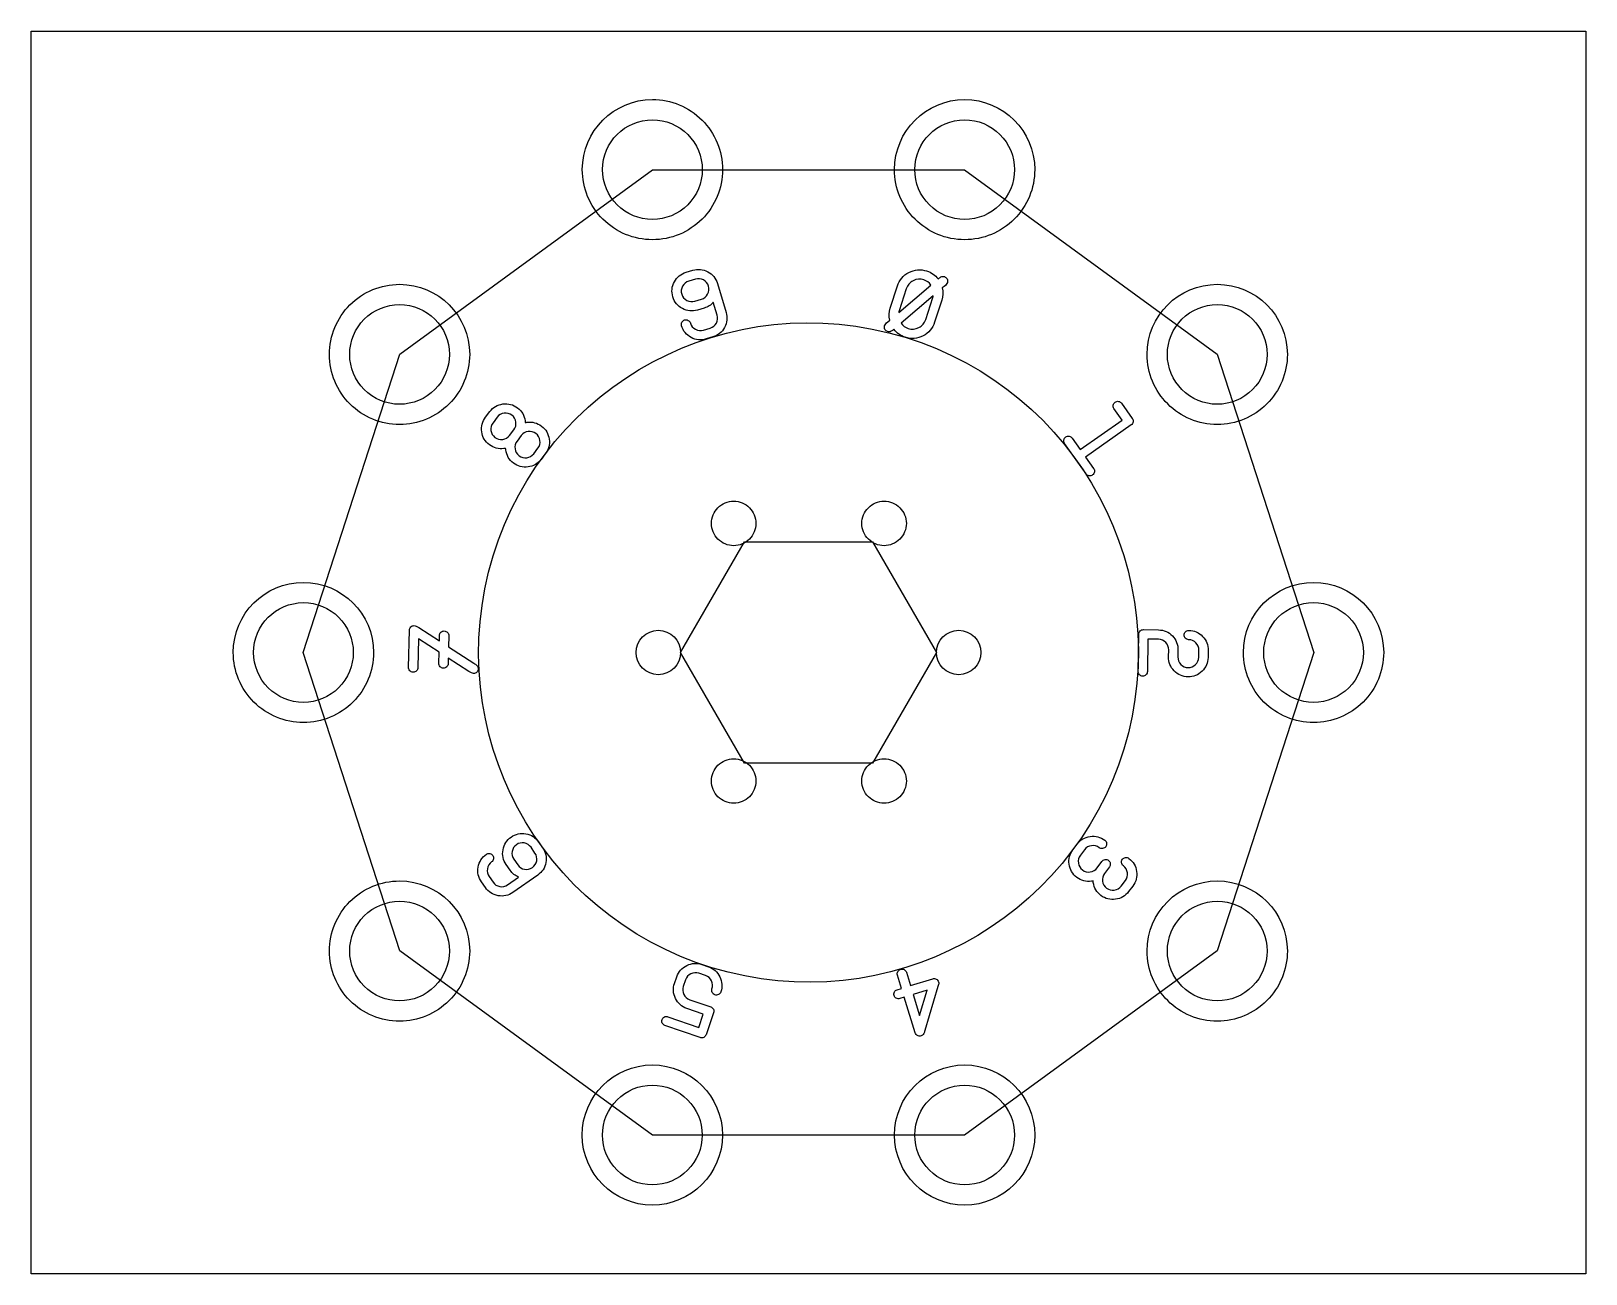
# Model space of a CAD drawing. Extents: x 3.4 to 36.9, y 3.4 to 30.2.
import ezdxf

# ---------------------------------------------------------------- set-up
doc = ezdxf.new("R2010")
doc.units = 0
doc.layers.add('Layer_1', color=7, linetype='CONTINUOUS')

msp = doc.modelspace()

# ---------------------------------------------------------------- linework, layer by layer
at = {"layer": 'Layer_1', "color": 7}
for p, q in [((3.394271, 30.207813), (36.928229, 30.207813)), ((3.394271, 3.394268), (3.394271, 30.207813)), ((36.928229, 30.207813), (36.928229, 3.394268)), ((17.870524, 27.218606), (17.870524, 27.218606)), ((18.307351, 27.218606), (18.307351, 27.218606)), ((24.603991, 27.218606), (24.603991, 27.218606)), ((25.040817, 27.218606), (25.040817, 27.218606)), ((12.416527, 23.232157), (12.416527, 23.232157)), ((12.853354, 23.232157), (12.853354, 23.232157)), ((30.052305, 23.232157), (30.052305, 23.232157)), ((30.489132, 23.232157), (30.489132, 23.232157)), ((19.02782, 19.585453), (19.02782, 19.585453)), ((22.271711, 19.585453), (22.271711, 19.585453)), ((10.342749, 16.801043), (10.342749, 16.801043)), ((10.779576, 16.801043), (10.779576, 16.801043)), ((17.402229, 16.801042), (17.402229, 16.801042)), ((23.879945, 16.801042), (23.879945, 16.801042)), ((32.129698, 16.801043), (32.129698, 16.801043)), ((32.566525, 16.801043), (32.566525, 16.801043)), ((19.02782, 14.028349), (19.02782, 14.028349)), ((22.271711, 14.028349), (22.271711, 14.028349)), ((12.416527, 10.36002), (12.416527, 10.36002)), ((12.853354, 10.36002), (12.853354, 10.36002)), ((30.052305, 10.36002), (30.052305, 10.36002)), ((30.489132, 10.36002), (30.489132, 10.36002)), ((17.868693, 6.39108), (17.868693, 6.39108)), ((18.30552, 6.39108), (18.30552, 6.39108)), ((24.603991, 6.39108), (24.603991, 6.39108)), ((25.040817, 6.39108), (25.040817, 6.39108)), ((36.928229, 3.394268), (3.394271, 3.394268))]:
    msp.add_line(p, q, dxfattribs=at)
at = {"layer": 'Layer_1', "color": 1}
for p, q in [((11.343572, 23.238882), (16.793197, 27.217687)), ((16.793197, 27.217687), (23.529303, 27.217687)), ((23.529303, 27.217687), (28.978928, 23.238883)), ((21.893092, 23.699636), (21.893092, 23.699636)), ((9.262001, 16.801042), (11.343572, 23.238882)), ((28.978928, 23.238883), (31.0605, 16.801042)), ((17.402229, 16.801043), (18.78174, 19.190424)), ((18.78174, 19.190424), (21.54076, 19.190424)), ((21.54076, 19.190424), (22.920269, 16.801042)), ((11.343572, 10.363201), (9.262001, 16.801042)), ((18.781739, 14.411661), (17.402229, 16.801043)), ((22.920269, 16.801042), (21.54076, 14.411661)), ((31.0605, 16.801042), (28.978929, 10.363202)), ((21.54076, 14.411661), (18.781739, 14.411661)), ((16.793198, 6.384397), (11.343572, 10.363201)), ((28.978929, 10.363202), (23.529304, 6.384397)), ((23.529304, 6.384397), (16.793198, 6.384397))]:
    msp.add_line(p, q, dxfattribs=at)
at = {"layer": 'Layer_1', "color": 3}
for p, q in [((17.520901, 25.005154), (17.664944, 25.048418)), ((17.722629, 24.856361), (17.578586, 24.813097)), ((18.195646, 24.762877), (18.383123, 24.13869)), ((21.925648, 24.231387), (22.079053, 24.708673)), ((22.107122, 24.134092), (22.802447, 24.727878)), ((22.26997, 24.64731), (22.116565, 24.170025)), ((22.852156, 24.499157), (22.156831, 23.905371)), ((23.087488, 24.700504), (23.046647, 24.665187)), ((17.708378, 24.380968), (17.85242, 24.424232)), ((17.910105, 24.232174), (17.766063, 24.188911)), ((18.191065, 24.081005), (18.108, 24.357568)), ((22.689308, 23.985939), (22.842713, 24.463224)), ((23.033627, 24.401863), (22.880223, 23.924576)), ((21.871789, 23.932743), (21.91263, 23.968063)), ((22.107122, 24.134092), (22.107122, 24.134092)), ((17.895854, 23.756781), (18.039897, 23.800045)), ((18.097582, 23.607987), (17.953539, 23.564724)), ((26.913626, 22.177685), (27.144762, 21.849919)), ((13.197072, 21.879485), (13.288199, 21.999134)), ((13.44773, 21.877629), (13.356601, 21.75798)), ((13.763894, 21.920411), (13.763894, 21.920411)), ((26.021739, 21.180667), (26.923095, 21.816292)), ((26.923095, 21.816292), (26.749743, 22.062117)), ((13.715549, 21.484597), (13.806676, 21.604246)), ((13.966209, 21.482742), (13.875082, 21.363094)), ((14.052908, 21.762055), (14.052902, 21.762053)), ((27.120605, 21.710194), (26.137308, 21.016784)), ((14.234028, 21.089712), (14.325156, 21.20936)), ((26.146777, 20.655392), (25.684504, 21.310924)), ((25.848388, 21.426492), (26.021739, 21.180667)), ((14.484688, 21.087858), (14.393561, 20.968208)), ((26.137308, 21.016784), (26.310659, 20.770961)), ((11.534873, 16.480209), (11.552372, 17.282152)), ((11.75417, 17.337922), (12.199204, 17.050407)), ((12.199204, 17.050407), (12.201759, 17.167691)), ((12.402244, 17.163316), (12.396973, 16.921731)), ((27.270556, 16.392992), (27.283304, 17.195024)), ((27.38515, 17.293684), (27.710976, 17.288507)), ((11.748877, 17.095335), (11.735358, 16.475835)), ((12.19391, 16.807819), (11.748877, 17.095335)), ((12.188639, 16.566234), (12.19391, 16.807819)), ((12.396973, 16.921731), (12.940893, 16.569877)), ((27.482218, 17.091583), (27.471065, 16.389805)), ((27.70779, 17.087999), (27.482218, 17.091583)), ((27.927389, 16.708461), (27.929776, 16.858842)), ((28.130284, 16.855656), (28.127897, 16.705275)), ((28.57904, 16.698104), (28.581427, 16.848485)), ((28.781935, 16.845299), (28.779548, 16.694918)), ((12.39168, 16.679143), (12.389125, 16.56186)), ((12.836713, 16.391627), (12.39168, 16.679143)), ((26.551624, 12.750638), (26.551627, 12.750636)), ((14.262221, 12.474968), (14.176267, 12.598387)), ((14.340825, 12.712992), (14.426779, 12.589573)), ((25.864496, 12.546101), (25.954913, 12.666289)), ((26.115165, 12.545732), (26.024749, 12.425545)), ((13.727408, 12.102502), (13.641454, 12.22592)), ((13.806012, 12.340525), (13.891965, 12.217107)), ((26.38531, 12.154294), (26.490796, 12.294512)), ((26.651046, 12.173956), (26.545559, 12.033739)), ((13.192595, 11.730035), (13.106641, 11.853454)), ((13.271199, 11.968059), (13.357152, 11.84464)), ((13.671211, 11.788444), (13.908175, 11.953475)), ((14.320629, 11.996352), (13.785816, 11.623886)), ((26.90612, 11.762487), (26.996537, 11.882675)), ((27.156787, 11.762119), (27.06637, 11.641932)), ((17.862614, 10.068857), (18.004819, 10.01989)), ((17.271991, 9.662476), (17.320958, 9.804682)), ((17.510562, 9.739391), (17.461268, 9.596237)), ((17.939526, 9.830281), (17.79732, 9.879248)), ((22.168464, 9.555175), (22.080238, 9.842745)), ((22.271951, 9.901565), (22.360177, 9.613995)), ((22.360177, 9.613995), (22.839461, 9.761039)), ((22.072607, 9.525766), (22.168464, 9.555175)), ((22.719027, 9.51433), (22.418996, 9.422279)), ((22.418996, 9.422279), (22.557218, 8.971753)), ((22.557218, 8.971753), (22.719027, 9.51433)), ((22.951817, 9.593095), (22.668928, 8.645244)), ((22.95685, 9.617713), (22.951817, 9.593095)), ((17.891679, 8.998403), (17.536166, 9.120821)), ((17.601452, 9.310427), (18.051769, 9.155363)), ((22.227282, 9.363462), (22.131426, 9.334053)), ((22.462554, 8.596608), (22.227282, 9.363462)), ((17.823251, 8.491738), (17.064823, 8.752896)), ((17.130116, 8.942503), (17.793745, 8.713992)), ((17.793745, 8.713992), (17.891679, 8.998403)), ((18.113924, 9.027916), (17.9507, 8.553898)), ((22.46255, 8.596608), (22.462554, 8.596608))]:
    msp.add_line(p, q, dxfattribs=at)
at = {"layer": 'Layer_1', "color": 7}
for points in [[(15.283163, 27.218606), (15.283163, 28.053713), (15.96015, 28.7307), (16.795257, 28.7307)], [(16.795257, 28.7307), (17.196289, 28.7307), (17.580896, 28.571391), (17.864469, 28.287818)], [(22.01663, 27.218606), (22.01663, 28.053712), (22.693617, 28.7307), (23.528723, 28.7307)], [(23.528723, 28.7307), (24.36383, 28.7307), (25.040817, 28.053712), (25.040817, 27.218606)], [(15.71999, 27.218606), (15.71999, 27.812459), (16.201403, 28.293873), (16.795257, 28.293873)], [(16.795257, 28.293873), (17.080435, 28.293873), (17.353934, 28.180586), (17.555585, 27.978935)], [(17.864469, 28.287818), (18.148041, 28.004246), (18.307351, 27.619639), (18.307351, 27.218606)], [(22.453457, 27.218606), (22.453457, 27.812459), (22.93487, 28.293873), (23.528723, 28.293873)], [(23.528723, 28.293873), (23.813902, 28.293873), (24.0874, 28.180586), (24.289052, 27.978935)], [(17.555585, 27.978935), (17.757237, 27.777283), (17.870524, 27.503785), (17.870524, 27.218606)], [(24.289052, 27.978935), (24.490704, 27.777283), (24.603991, 27.503785), (24.603991, 27.218606)], [(15.726045, 26.149394), (15.442472, 26.432967), (15.283163, 26.817574), (15.283163, 27.218606)], [(16.034928, 26.458277), (15.833276, 26.659929), (15.71999, 26.933428), (15.71999, 27.218606)], [(17.870524, 27.218606), (17.870524, 26.933427), (17.757237, 26.659929), (17.555586, 26.458277)], [(18.307351, 27.218606), (18.307351, 26.817574), (18.148042, 26.432966), (17.864469, 26.149394)], [(22.459511, 26.149394), (22.175939, 26.432967), (22.016629, 26.817574), (22.01663, 27.218606)], [(22.768395, 26.458277), (22.566743, 26.659929), (22.453457, 26.933428), (22.453457, 27.218606)], [(24.603991, 27.218606), (24.603991, 26.933427), (24.490704, 26.659929), (24.289052, 26.458277)], [(25.040817, 27.218606), (25.040817, 26.817574), (24.881508, 26.432967), (24.597935, 26.149394)], [(16.795257, 26.143339), (16.510078, 26.143339), (16.23658, 26.256626), (16.034928, 26.458277)], [(17.555586, 26.458277), (17.353934, 26.256625), (17.080435, 26.143339), (16.795257, 26.143339)], [(23.528723, 26.143339), (23.243545, 26.143339), (22.970046, 26.256626), (22.768395, 26.458277)], [(24.289052, 26.458277), (24.087401, 26.256625), (23.813902, 26.143339), (23.528723, 26.143339)], [(16.795257, 25.706512), (16.394224, 25.706512), (16.009617, 25.865821), (15.726045, 26.149394)], [(17.864469, 26.149394), (17.580896, 25.865821), (17.196289, 25.706511), (16.795257, 25.706512)], [(23.528723, 25.706512), (23.127691, 25.706512), (22.743084, 25.865821), (22.459511, 26.149394)], [(24.597935, 26.149394), (24.314363, 25.865821), (23.929756, 25.706512), (23.528723, 25.706512)], [(10.272048, 24.301369), (10.555621, 24.584942), (10.940228, 24.744251), (11.34126, 24.744251)], [(11.34126, 24.744251), (12.176367, 24.744251), (12.853354, 24.067264), (12.853354, 23.232157)], [(27.464945, 23.232157), (27.464945, 24.067263), (28.141932, 24.744251), (28.977039, 24.744251)], [(28.977039, 24.744251), (29.812145, 24.744251), (30.489132, 24.067263), (30.489132, 23.232157)], [(9.829166, 23.232157), (9.829166, 23.63319), (9.988476, 24.017797), (10.272048, 24.301369)], [(10.580932, 23.992486), (10.782583, 24.194137), (11.056082, 24.307424), (11.34126, 24.307424)], [(11.34126, 24.307424), (11.935114, 24.307424), (12.416527, 23.826011), (12.416527, 23.232157)], [(28.21671, 23.992486), (28.418362, 24.194137), (28.69186, 24.307424), (28.977039, 24.307424)], [(28.977039, 24.307424), (29.570892, 24.307424), (30.052305, 23.826011), (30.052305, 23.232157)], [(10.265993, 23.232157), (10.265993, 23.517336), (10.37928, 23.790834), (10.580932, 23.992486)], [(27.901771, 23.232157), (27.901771, 23.517336), (28.015058, 23.790834), (28.21671, 23.992486)], [(10.272048, 22.162945), (9.988475, 22.446517), (9.829166, 22.831125), (9.829166, 23.232157)], [(10.580931, 22.471828), (10.37928, 22.67348), (10.265993, 22.946979), (10.265993, 23.232157)], [(12.416527, 23.232157), (12.416527, 22.946979), (12.303241, 22.67348), (12.101589, 22.471828)], [(12.853354, 23.232157), (12.853354, 22.831125), (12.694045, 22.446518), (12.410472, 22.162945)], [(27.907827, 22.162945), (27.624254, 22.446518), (27.464945, 22.831125), (27.464945, 23.232157)], [(28.21671, 22.471828), (28.015058, 22.67348), (27.901771, 22.946979), (27.901771, 23.232157)], [(30.052305, 23.232157), (30.052305, 22.946979), (29.939019, 22.67348), (29.737367, 22.471828)], [(30.489132, 23.232157), (30.489132, 22.831125), (30.329823, 22.446518), (30.04625, 22.162945)], [(11.34126, 22.15689), (11.056082, 22.15689), (10.782583, 22.270176), (10.580931, 22.471828)], [(12.101589, 22.471828), (11.899937, 22.270177), (11.626439, 22.15689), (11.34126, 22.15689)], [(28.977039, 22.15689), (28.69186, 22.15689), (28.418361, 22.270176), (28.21671, 22.471828)], [(29.737367, 22.471828), (29.535715, 22.270177), (29.262217, 22.15689), (28.977039, 22.15689)], [(11.34126, 21.720063), (10.940228, 21.720063), (10.555621, 21.879372), (10.272048, 22.162945)], [(12.410472, 22.162945), (12.1269, 21.879372), (11.742293, 21.720063), (11.34126, 21.720063)], [(28.977039, 21.720063), (28.576006, 21.720063), (28.191399, 21.879372), (27.907827, 22.162945)], [(30.04625, 22.162945), (29.762678, 21.879372), (29.378071, 21.720063), (28.977039, 21.720063)], [(18.068144, 19.585453), (18.068144, 19.712714), (18.118698, 19.834763), (18.208685, 19.924751)], [(18.208685, 19.924751), (18.298672, 20.014738), (18.420721, 20.065292), (18.547982, 20.065292)], [(18.547982, 20.065292), (18.675244, 20.065292), (18.797292, 20.014738), (18.887279, 19.92475)], [(18.887279, 19.92475), (18.977266, 19.834763), (19.02782, 19.712714), (19.02782, 19.585453)], [(21.312035, 19.585453), (21.312035, 19.712714), (21.362589, 19.834763), (21.452576, 19.924751)], [(21.452576, 19.924751), (21.542564, 20.014738), (21.664612, 20.065292), (21.791874, 20.065292)], [(21.791874, 20.065292), (21.919135, 20.065292), (22.041183, 20.014738), (22.131171, 19.92475)], [(22.131171, 19.92475), (22.221158, 19.834763), (22.271712, 19.712714), (22.271711, 19.585453)], [(18.208685, 19.246157), (18.118698, 19.336144), (18.068144, 19.458192), (18.068144, 19.585453)], [(19.02782, 19.585453), (19.02782, 19.458193), (18.977266, 19.336144), (18.887279, 19.246157)], [(21.452577, 19.246157), (21.362589, 19.336144), (21.312035, 19.458192), (21.312035, 19.585453)], [(22.271711, 19.585453), (22.271711, 19.458193), (22.221157, 19.336144), (22.13117, 19.246157)], [(18.547982, 19.105616), (18.420721, 19.105615), (18.298673, 19.15617), (18.208685, 19.246157)], [(18.887279, 19.246157), (18.797292, 19.15617), (18.675243, 19.105616), (18.547982, 19.105616)], [(21.791874, 19.105616), (21.664613, 19.105615), (21.542564, 19.15617), (21.452577, 19.246157)], [(22.13117, 19.246157), (22.041183, 19.15617), (21.919135, 19.105616), (21.791874, 19.105616)], [(7.755388, 16.801043), (7.755388, 17.636149), (8.432376, 18.313136), (9.267482, 18.313136)], [(9.267482, 18.313136), (10.102588, 18.313136), (10.779576, 17.636149), (10.779576, 16.801043)], [(29.542338, 16.801043), (29.542338, 17.636149), (30.219325, 18.313136), (31.054431, 18.313136)], [(31.054431, 18.313136), (31.889538, 18.313136), (32.566525, 17.636149), (32.566525, 16.801043)], [(8.192215, 16.801043), (8.192216, 17.394896), (8.673629, 17.876309), (9.267482, 17.876309)], [(9.267482, 17.876309), (9.55266, 17.876309), (9.826159, 17.763023), (10.02781, 17.561371)], [(30.294103, 17.561371), (30.495755, 17.763023), (30.769253, 17.876309), (31.054431, 17.876309)], [(31.054431, 17.876309), (31.33961, 17.876309), (31.613108, 17.763023), (31.81476, 17.561371)], [(10.02781, 17.561371), (10.229462, 17.359719), (10.342749, 17.086221), (10.342749, 16.801043)], [(29.979165, 16.801043), (29.979165, 17.086221), (30.092451, 17.35972), (30.294103, 17.561371)], [(31.81476, 17.561371), (32.016411, 17.35972), (32.129698, 17.086221), (32.129698, 16.801043)], [(16.442554, 16.801042), (16.442554, 17.066049), (16.657384, 17.28088), (16.922391, 17.28088)], [(16.922391, 17.28088), (17.187399, 17.28088), (17.402229, 17.066049), (17.402229, 16.801042)], [(22.920269, 16.801042), (22.920269, 17.066049), (23.1351, 17.28088), (23.400107, 17.28088)], [(23.400107, 17.28088), (23.665114, 17.28088), (23.879945, 17.066049), (23.879945, 16.801042)], [(8.19827, 15.73183), (7.914697, 16.015403), (7.755388, 16.40001), (7.755388, 16.801043)], [(8.507154, 16.040714), (8.305502, 16.242366), (8.192215, 16.515864), (8.192215, 16.801043)], [(10.342749, 16.801043), (10.342749, 16.515864), (10.229462, 16.242366), (10.027811, 16.040714)], [(10.779576, 16.801043), (10.779576, 16.40001), (10.620267, 16.015403), (10.336694, 15.731831)], [(16.922391, 16.321204), (16.657384, 16.321204), (16.442554, 16.536035), (16.442554, 16.801042)], [(17.402229, 16.801042), (17.402229, 16.536035), (17.187399, 16.321204), (16.922391, 16.321204)], [(23.400107, 16.321204), (23.1351, 16.321204), (22.920269, 16.536035), (22.920269, 16.801042)], [(23.879945, 16.801042), (23.879945, 16.536035), (23.665114, 16.321204), (23.400107, 16.321204)], [(29.985219, 15.731831), (29.701647, 16.015403), (29.542337, 16.40001), (29.542338, 16.801043)], [(30.294103, 16.040714), (30.092451, 16.242366), (29.979165, 16.515864), (29.979165, 16.801043)], [(32.129698, 16.801043), (32.129698, 16.515864), (32.016412, 16.242366), (31.81476, 16.040714)], [(32.566525, 16.801043), (32.566525, 16.40001), (32.407216, 16.015403), (32.123643, 15.731831)], [(9.267482, 15.725775), (8.982303, 15.725775), (8.708805, 15.839062), (8.507154, 16.040714)], [(10.027811, 16.040714), (9.826159, 15.839062), (9.552661, 15.725775), (9.267482, 15.725775)], [(31.054431, 15.725775), (30.769253, 15.725775), (30.495754, 15.839062), (30.294103, 16.040714)], [(31.81476, 16.040714), (31.613108, 15.839062), (31.33961, 15.725775), (31.054431, 15.725775)], [(9.267482, 15.288948), (8.86645, 15.288948), (8.481843, 15.448258), (8.19827, 15.73183)], [(10.336694, 15.731831), (10.053121, 15.448258), (9.668514, 15.288948), (9.267482, 15.288948)], [(31.054431, 15.288948), (30.653399, 15.288948), (30.268792, 15.448258), (29.985219, 15.731831)], [(32.123643, 15.731831), (31.840071, 15.448258), (31.455464, 15.288948), (31.054431, 15.288948)], [(18.208685, 14.367645), (18.298672, 14.457632), (18.420721, 14.508186), (18.547982, 14.508186)], [(18.547982, 14.508186), (18.675243, 14.508187), (18.797292, 14.457632), (18.887279, 14.367645)], [(21.452576, 14.367645), (21.542563, 14.457632), (21.664612, 14.508186), (21.791873, 14.508186)], [(21.791873, 14.508186), (21.919134, 14.508187), (22.041183, 14.457632), (22.13117, 14.367645)], [(18.068144, 14.028349), (18.068144, 14.155609), (18.118698, 14.277658), (18.208685, 14.367645)], [(18.887279, 14.367645), (18.977266, 14.277658), (19.02782, 14.15561), (19.02782, 14.028349)], [(21.312035, 14.028349), (21.312035, 14.155609), (21.362589, 14.277658), (21.452576, 14.367645)], [(22.13117, 14.367645), (22.221157, 14.277658), (22.271711, 14.15561), (22.271711, 14.028349)], [(18.208685, 13.689052), (18.118698, 13.779039), (18.068144, 13.901088), (18.068144, 14.028349)], [(19.02782, 14.028349), (19.02782, 13.901088), (18.977266, 13.779039), (18.887279, 13.689051)], [(21.452576, 13.689052), (21.362589, 13.779039), (21.312035, 13.901088), (21.312035, 14.028349)], [(22.271711, 14.028349), (22.271712, 13.901088), (22.221158, 13.779039), (22.13117, 13.689051)], [(18.547982, 13.54851), (18.420721, 13.54851), (18.298672, 13.599064), (18.208685, 13.689052)], [(18.887279, 13.689051), (18.797292, 13.599064), (18.675243, 13.54851), (18.547982, 13.54851)], [(21.791873, 13.54851), (21.664612, 13.54851), (21.542563, 13.599064), (21.452576, 13.689052)], [(22.13117, 13.689051), (22.041183, 13.599064), (21.919134, 13.54851), (21.791873, 13.54851)], [(10.272048, 11.429232), (10.555621, 11.712804), (10.940228, 11.872114), (11.34126, 11.872113)], [(11.34126, 11.872113), (12.176367, 11.872114), (12.853354, 11.195126), (12.853354, 10.36002)], [(27.464945, 10.36002), (27.464945, 11.195126), (28.141932, 11.872113), (28.977039, 11.872113)], [(28.977039, 11.872113), (29.812145, 11.872113), (30.489132, 11.195126), (30.489132, 10.36002)], [(9.829166, 10.36002), (9.829166, 10.761052), (9.988476, 11.145659), (10.272048, 11.429232)], [(10.580932, 11.120348), (10.782583, 11.322), (11.056082, 11.435287), (11.34126, 11.435286)], [(11.34126, 11.435286), (11.935114, 11.435286), (12.416527, 10.953873), (12.416527, 10.36002)], [(28.21671, 11.120348), (28.418362, 11.322), (28.69186, 11.435287), (28.977039, 11.435286)], [(28.977039, 11.435286), (29.570892, 11.435286), (30.052305, 10.953873), (30.052305, 10.36002)], [(10.265993, 10.36002), (10.265993, 10.645198), (10.37928, 10.918697), (10.580932, 11.120348)], [(27.901771, 10.36002), (27.901771, 10.645198), (28.015058, 10.918697), (28.21671, 11.120348)], [(10.272048, 9.290807), (9.988475, 9.57438), (9.829166, 9.958987), (9.829166, 10.36002)], [(10.580931, 9.599691), (10.37928, 9.801342), (10.265993, 10.074841), (10.265993, 10.36002)], [(12.416527, 10.36002), (12.416527, 10.074841), (12.303241, 9.801343), (12.101589, 9.599691)], [(12.853354, 10.36002), (12.853354, 9.958987), (12.694045, 9.57438), (12.410472, 9.290807)], [(27.907827, 9.290808), (27.624254, 9.57438), (27.464945, 9.958987), (27.464945, 10.36002)], [(28.21671, 9.599691), (28.015058, 9.801342), (27.901771, 10.074841), (27.901771, 10.36002)], [(30.052305, 10.36002), (30.052305, 10.074841), (29.939019, 9.801343), (29.737367, 9.599691)], [(30.489132, 10.36002), (30.489132, 9.958987), (30.329823, 9.57438), (30.04625, 9.290808)], [(11.34126, 9.284752), (11.056082, 9.284752), (10.782583, 9.398039), (10.580931, 9.599691)], [(12.101589, 9.599691), (11.899937, 9.398039), (11.626439, 9.284752), (11.34126, 9.284752)], [(28.977039, 9.284752), (28.69186, 9.284752), (28.418361, 9.398039), (28.21671, 9.599691)], [(29.737367, 9.599691), (29.535715, 9.398039), (29.262217, 9.284752), (28.977039, 9.284752)], [(11.34126, 8.847925), (10.940228, 8.847925), (10.555621, 9.007234), (10.272048, 9.290807)], [(12.410472, 9.290807), (12.1269, 9.007235), (11.742293, 8.847925), (11.34126, 8.847925)], [(28.977039, 8.847925), (28.576006, 8.847925), (28.191399, 9.007235), (27.907827, 9.290808)], [(30.04625, 9.290808), (29.762678, 9.007235), (29.378071, 8.847925), (28.977039, 8.847925)], [(15.281332, 6.39108), (15.281332, 7.226186), (15.95832, 7.903174), (16.793426, 7.903174)], [(16.793426, 7.903174), (17.628532, 7.903174), (18.30552, 7.226186), (18.30552, 6.39108)], [(22.01663, 6.39108), (22.01663, 7.226186), (22.693617, 7.903174), (23.528723, 7.903174)], [(23.528723, 7.903174), (24.36383, 7.903174), (25.040817, 7.226186), (25.040817, 6.39108)], [(16.033098, 7.151409), (16.234749, 7.35306), (16.508248, 7.466347), (16.793426, 7.466347)], [(16.793426, 7.466347), (17.078604, 7.466347), (17.352103, 7.35306), (17.553754, 7.151409)], [(22.453457, 6.39108), (22.453457, 6.984934), (22.93487, 7.466347), (23.528723, 7.466347)], [(23.528723, 7.466347), (23.813902, 7.466347), (24.0874, 7.35306), (24.289052, 7.151409)], [(15.718159, 6.39108), (15.718159, 6.676259), (15.831446, 6.949757), (16.033098, 7.151409)], [(17.553754, 7.151409), (17.755406, 6.949757), (17.868693, 6.676259), (17.868693, 6.39108)], [(24.289052, 7.151409), (24.490704, 6.949757), (24.603991, 6.676259), (24.603991, 6.39108)], [(16.793426, 4.878987), (15.95832, 4.878987), (15.281332, 5.555974), (15.281332, 6.39108)], [(16.033097, 5.630751), (15.831446, 5.832403), (15.718159, 6.105902), (15.718159, 6.39108)], [(18.30552, 6.39108), (18.30552, 5.555974), (17.628532, 4.878987), (16.793426, 4.878987)], [(17.868693, 6.39108), (17.868693, 6.105902), (17.755406, 5.832403), (17.553754, 5.630751)], [(23.528723, 4.878987), (22.693617, 4.878987), (22.01663, 5.555974), (22.01663, 6.39108)], [(22.768395, 5.630752), (22.566743, 5.832403), (22.453457, 6.105902), (22.453457, 6.39108)], [(25.040817, 6.39108), (25.040817, 5.555974), (24.36383, 4.878987), (23.528723, 4.878987)], [(24.603991, 6.39108), (24.603991, 6.105902), (24.490704, 5.832403), (24.289052, 5.630751)], [(16.793426, 5.315813), (16.508247, 5.315813), (16.234749, 5.4291), (16.033097, 5.630751)], [(17.553754, 5.630751), (17.352103, 5.4291), (17.078604, 5.315813), (16.793426, 5.315813)], [(23.528723, 5.315813), (23.243545, 5.315813), (22.970046, 5.4291), (22.768395, 5.630752)], [(24.289052, 5.630751), (24.087401, 5.429099), (23.813902, 5.315813), (23.528723, 5.315813)]]:
    msp.add_open_spline(points, degree=3, dxfattribs=at)
at = {"layer": 'Layer_1', "color": 3}
for points in [[(17.267908, 24.798303), (17.323896, 24.902362), (17.408227, 24.971312), (17.520901, 25.005154)], [(17.664944, 25.048418), (17.777618, 25.08226), (17.885664, 25.07109), (17.989083, 25.014909)], [(17.894351, 24.838842), (17.839407, 24.868403), (17.782167, 24.874243), (17.722629, 24.856361)], [(18.00359, 24.705192), (17.985707, 24.76473), (17.949294, 24.80928), (17.894351, 24.838842)], [(17.989083, 25.014909), (18.09295, 24.959561), (18.161804, 24.87555), (18.195646, 24.762877)], [(22.079053, 24.708673), (22.121393, 24.840404), (22.20395, 24.937794), (22.326725, 25.000843)], [(22.419016, 24.82268), (22.345015, 24.784679), (22.295333, 24.726222), (22.26997, 24.64731)], [(22.326725, 25.000843), (22.45034, 25.064324), (22.578013, 25.074894), (22.709745, 25.032554)], [(22.648385, 24.84164), (22.569473, 24.867002), (22.493017, 24.860682), (22.419016, 24.82268)], [(22.802447, 24.727878), (22.765286, 24.782651), (22.713932, 24.820572), (22.648385, 24.84164)], [(22.709745, 25.032554), (22.812202, 24.999623), (22.894102, 24.942055), (22.955446, 24.85985)], [(22.955446, 24.85985), (22.973855, 24.877805), (22.993992, 24.892396), (23.015856, 24.903624)], [(23.015856, 24.903624), (23.040242, 24.916148), (23.065481, 24.918215), (23.091573, 24.909827)], [(23.091573, 24.909827), (23.117665, 24.90144), (23.13687, 24.884735), (23.149189, 24.859713)], [(23.149189, 24.859713), (23.162349, 24.835121), (23.164736, 24.80978), (23.156353, 24.783689)], [(17.23536, 24.474452), (17.201518, 24.587126), (17.212367, 24.695076), (17.267908, 24.798303)], [(17.444937, 24.703858), (17.415375, 24.648915), (17.409535, 24.591675), (17.427417, 24.532137)], [(17.427417, 24.532137), (17.445299, 24.472599), (17.481712, 24.428049), (17.536656, 24.398487)], [(17.578586, 24.813097), (17.519048, 24.795215), (17.474499, 24.758802), (17.444937, 24.703858)], [(17.85242, 24.424232), (17.911958, 24.442114), (17.956508, 24.478527), (17.98607, 24.53347)], [(17.98607, 24.53347), (18.015632, 24.588414), (18.021472, 24.645654), (18.00359, 24.705192)], [(22.842713, 24.463224), (22.846601, 24.475315), (22.849748, 24.487293), (22.852156, 24.499157)], [(23.046647, 24.665187), (23.066807, 24.579367), (23.062467, 24.491592), (23.033627, 24.401863)], [(23.156353, 24.783689), (23.147966, 24.757597), (23.125011, 24.729869), (23.087488, 24.700504)], [(17.441252, 24.22117), (17.337832, 24.27735), (17.269202, 24.361778), (17.23536, 24.474452)], [(17.766063, 24.188911), (17.653389, 24.155069), (17.545119, 24.165822), (17.441252, 24.22117)], [(17.536656, 24.398487), (17.591599, 24.368925), (17.64884, 24.363085), (17.708378, 24.380968)], [(18.108, 24.357568), (18.056734, 24.2982), (17.990769, 24.256402), (17.910105, 24.232174)], [(21.91263, 23.968063), (21.892469, 24.053882), (21.896809, 24.141657), (21.925648, 24.231387)], [(22.116565, 24.170025), (22.112677, 24.157933), (22.10953, 24.145956), (22.107122, 24.134092)], [(17.422836, 23.850265), (17.414952, 23.876513), (17.417505, 23.901707), (17.430495, 23.925849)], [(17.628727, 23.596984), (17.525309, 23.653164), (17.456678, 23.737592), (17.422836, 23.850265)], [(17.430495, 23.925849), (17.443932, 23.950823), (17.463774, 23.967252), (17.490022, 23.975136)], [(17.490022, 23.975136), (17.51627, 23.98302), (17.541561, 23.980147), (17.565895, 23.966517)], [(17.565895, 23.966517), (17.590677, 23.95372), (17.60701, 23.934198), (17.614893, 23.90795)], [(17.614893, 23.90795), (17.632776, 23.848413), (17.669189, 23.803863), (17.724132, 23.774301)], [(18.039897, 23.800045), (18.099435, 23.817927), (18.143985, 23.85434), (18.173546, 23.909283)], [(18.349903, 23.813591), (18.294363, 23.710364), (18.210256, 23.64183), (18.097582, 23.607987)], [(18.173546, 23.909283), (18.203108, 23.964227), (18.208948, 24.021468), (18.191065, 24.081005)], [(18.383123, 24.13869), (18.416965, 24.026017), (18.405892, 23.91765), (18.349903, 23.813591)], [(21.808825, 23.772887), (21.796507, 23.79791), (21.79454, 23.823467), (21.802924, 23.849558)], [(21.802924, 23.849558), (21.81131, 23.87565), (21.834265, 23.903378), (21.871789, 23.932743)], [(22.156831, 23.905371), (22.193992, 23.850598), (22.245346, 23.812678), (22.310893, 23.79161)], [(22.310893, 23.79161), (22.389805, 23.766247), (22.466261, 23.772566), (22.540262, 23.810568)], [(22.540262, 23.810568), (22.614263, 23.84857), (22.663945, 23.907027), (22.689308, 23.985939)], [(22.880223, 23.924576), (22.837883, 23.792846), (22.754905, 23.69524), (22.631289, 23.631759)], [(17.953539, 23.564724), (17.840865, 23.530882), (17.732595, 23.541635), (17.628727, 23.596984)], [(17.724132, 23.774301), (17.779075, 23.744739), (17.836316, 23.738899), (17.895854, 23.756781)], [(21.867703, 23.72342), (21.841611, 23.731806), (21.821985, 23.748295), (21.808825, 23.772887)], [(21.944681, 23.730274), (21.919454, 23.717318), (21.893795, 23.715034), (21.867703, 23.72342)], [(22.00383, 23.773401), (21.985421, 23.755445), (21.965704, 23.741069), (21.944681, 23.730274)], [(22.249531, 23.600696), (22.147074, 23.633626), (22.065173, 23.691195), (22.00383, 23.773401)], [(22.631289, 23.631759), (22.508515, 23.568711), (22.381263, 23.558356), (22.249531, 23.600696)], [(13.288199, 21.999134), (13.359482, 22.092726), (13.453469, 22.147179), (13.570162, 22.162492)], [(13.570162, 22.162492), (13.686729, 22.178743), (13.791808, 22.151227), (13.8854, 22.079945)], [(26.749743, 22.062117), (26.733949, 22.084514), (26.728194, 22.109493), (26.73248, 22.137053)], [(26.73248, 22.137053), (26.737696, 22.164451), (26.751503, 22.186048), (26.7739, 22.201842)], [(26.7739, 22.201842), (26.796298, 22.217636), (26.821004, 22.223198), (26.848017, 22.218528)], [(26.848017, 22.218528), (26.875962, 22.213696), (26.897832, 22.200082), (26.913626, 22.177685)], [(13.113917, 21.563449), (13.098072, 21.680548), (13.12579, 21.785893), (13.197072, 21.879485)], [(13.59697, 21.964361), (13.535143, 21.955995), (13.485396, 21.927084), (13.44773, 21.877629)], [(13.763894, 21.920411), (13.71444, 21.958077), (13.658798, 21.972727), (13.59697, 21.964361)], [(13.850626, 21.771171), (13.84226, 21.832998), (13.813349, 21.882745), (13.763894, 21.920411)], [(13.8854, 22.079945), (13.978992, 22.008663), (14.033647, 21.914941), (14.049366, 21.79878)], [(14.049366, 21.79878), (14.051018, 21.786601), (14.052199, 21.77436), (14.052908, 21.762055)], [(27.144762, 21.849919), (27.160556, 21.827522), (27.165845, 21.802624), (27.160629, 21.775225)], [(13.277883, 21.282285), (13.184291, 21.353567), (13.129635, 21.447288), (13.113917, 21.563449)], [(13.356601, 21.75798), (13.318935, 21.708525), (13.304286, 21.652884), (13.312652, 21.591056)], [(13.312652, 21.591056), (13.321018, 21.529228), (13.349929, 21.479481), (13.399385, 21.441815)], [(13.566308, 21.397866), (13.628136, 21.406232), (13.677883, 21.435142), (13.715549, 21.484597)], [(13.806676, 21.604246), (13.844343, 21.653701), (13.858993, 21.709343), (13.850626, 21.771171)], [(14.11545, 21.569475), (14.053622, 21.561109), (14.003875, 21.532198), (13.966209, 21.482742)], [(14.052902, 21.762053), (14.064954, 21.764639), (14.076803, 21.766958), (14.088449, 21.769012)], [(14.088449, 21.769012), (14.205143, 21.784325), (14.310285, 21.756341), (14.403877, 21.685059)], [(14.282374, 21.525526), (14.232919, 21.563192), (14.177278, 21.577842), (14.11545, 21.569475)], [(14.369106, 21.376284), (14.360739, 21.438112), (14.331829, 21.48786), (14.282374, 21.525526)], [(14.403877, 21.685059), (14.49747, 21.613777), (14.552188, 21.519587), (14.568033, 21.402488)], [(25.708662, 21.450649), (25.731059, 21.466443), (25.755765, 21.472005), (25.782778, 21.467335)], [(25.782778, 21.467335), (25.810724, 21.462504), (25.832593, 21.448889), (25.848388, 21.426492)], [(27.160629, 21.775225), (27.156345, 21.747665), (27.143003, 21.725988), (27.120605, 21.710194)], [(13.593121, 21.199737), (13.476554, 21.183486), (13.371475, 21.211002), (13.277883, 21.282285)], [(13.399385, 21.441815), (13.448839, 21.404149), (13.50448, 21.389499), (13.566308, 21.397866)], [(13.628857, 21.205288), (13.616806, 21.202702), (13.604894, 21.200852), (13.593121, 21.199737)], [(13.632204, 21.169969), (13.630682, 21.18121), (13.629567, 21.192983), (13.628857, 21.205288)], [(13.79636, 20.887398), (13.702767, 20.95868), (13.648049, 21.05287), (13.632204, 21.169969)], [(13.875082, 21.363094), (13.837415, 21.313639), (13.822765, 21.257998), (13.831132, 21.19617)], [(13.831132, 21.19617), (13.839498, 21.134342), (13.868408, 21.084594), (13.917863, 21.046928)], [(14.325156, 21.20936), (14.362822, 21.258815), (14.377472, 21.314456), (14.369106, 21.376284)], [(14.568033, 21.402488), (14.583752, 21.286327), (14.55597, 21.181451), (14.484688, 21.087858)], [(25.684504, 21.310924), (25.66871, 21.333321), (25.662955, 21.358299), (25.66724, 21.385859)], [(25.66724, 21.385859), (25.672457, 21.413259), (25.686264, 21.434855), (25.708662, 21.450649)], [(14.111788, 20.803445), (13.995094, 20.788132), (13.889952, 20.816116), (13.79636, 20.887398)], [(13.917863, 21.046928), (13.967319, 21.009262), (14.02296, 20.994612), (14.084788, 21.002979)], [(14.084788, 21.002979), (14.146615, 21.011345), (14.196362, 21.040256), (14.234028, 21.089712)], [(14.393561, 20.968208), (14.322278, 20.874616), (14.228354, 20.819695), (14.111788, 20.803445)], [(26.210989, 20.61479), (26.183975, 20.619461), (26.162571, 20.632995), (26.146777, 20.655392)], [(26.286503, 20.631235), (26.264105, 20.615441), (26.238934, 20.609959), (26.210989, 20.61479)], [(26.326527, 20.696266), (26.322242, 20.668706), (26.308901, 20.647029), (26.286503, 20.631235)], [(26.310659, 20.770961), (26.326454, 20.748563), (26.331743, 20.723665), (26.326527, 20.696266)], [(11.552372, 17.282152), (11.552969, 17.309551), (11.563504, 17.332722), (11.583976, 17.351665)], [(11.583976, 17.351665), (11.603794, 17.371291), (11.627402, 17.380805), (11.654802, 17.380207)], [(11.654802, 17.380207), (11.682202, 17.379609), (11.715324, 17.365514), (11.75417, 17.337922)], [(12.201759, 17.167691), (12.202356, 17.195091), (12.212891, 17.218262), (12.233362, 17.237204)], [(12.233362, 17.237204), (12.25318, 17.25683), (12.276789, 17.266344), (12.304188, 17.265746)], [(12.304188, 17.265746), (12.331588, 17.265149), (12.355093, 17.254607), (12.374704, 17.23412)], [(12.374704, 17.23412), (12.393662, 17.214317), (12.402842, 17.190716), (12.402244, 17.163316)], [(27.283304, 17.195024), (27.283724, 17.222427), (27.293792, 17.245999), (27.313508, 17.265742)], [(27.313508, 17.265742), (27.333867, 17.284806), (27.357748, 17.29412), (27.38515, 17.293684)], [(27.710976, 17.288507), (27.828607, 17.286635), (27.928203, 17.243604), (28.009762, 17.159412)], [(28.009762, 17.159412), (28.091979, 17.074539), (28.132153, 16.973287), (28.130284, 16.855656)], [(28.288738, 17.10885), (28.269664, 17.12854), (28.260345, 17.152087), (28.26078, 17.17949)], [(28.26078, 17.17949), (28.2612, 17.206893), (28.271269, 17.230465), (28.290986, 17.250208)], [(28.359441, 17.077642), (28.332038, 17.078062), (28.308471, 17.088465), (28.288738, 17.10885)], [(28.290986, 17.250208), (28.311344, 17.269271), (28.335225, 17.278585), (28.362628, 17.27815)], [(28.362628, 17.27815), (28.480259, 17.276279), (28.579854, 17.233247), (28.661414, 17.149055)], [(28.661414, 17.149055), (28.743631, 17.064182), (28.783805, 16.962931), (28.781935, 16.845299)], [(27.866141, 17.019298), (27.82273, 17.064111), (27.769947, 17.087011), (27.70779, 17.087999)], [(27.929776, 16.858842), (27.930766, 16.921), (27.909554, 16.974485), (27.866141, 17.019298)], [(28.517793, 17.008941), (28.474383, 17.053754), (28.421598, 17.076654), (28.359441, 17.077642)], [(28.581427, 16.848485), (28.582417, 16.910643), (28.561205, 16.964128), (28.517793, 17.008941)], [(11.563393, 16.408381), (11.543782, 16.428867), (11.534275, 16.45281), (11.534873, 16.480209)], [(11.735358, 16.475835), (11.734761, 16.448435), (11.724553, 16.424922), (11.704736, 16.405296)], [(12.217159, 16.494405), (12.197547, 16.514892), (12.188041, 16.538834), (12.188639, 16.566234)], [(12.286694, 16.463804), (12.259295, 16.464401), (12.236116, 16.474602), (12.217159, 16.494405)], [(12.358501, 16.491321), (12.33803, 16.472378), (12.314094, 16.463206), (12.286694, 16.463804)], [(12.389125, 16.56186), (12.388527, 16.53446), (12.378319, 16.510947), (12.358501, 16.491321)], [(12.940893, 16.569877), (12.968001, 16.555914), (12.991361, 16.538689), (13.010972, 16.518203)], [(13.038511, 16.447398), (13.037913, 16.419999), (13.027706, 16.396486), (13.007887, 16.37686)], [(13.010972, 16.518203), (13.029929, 16.498399), (13.039109, 16.474798), (13.038511, 16.447398)], [(28.046924, 16.405724), (27.965365, 16.489918), (27.92552, 16.59083), (27.927389, 16.708461)], [(28.127897, 16.705275), (28.126908, 16.643117), (28.148119, 16.589632), (28.191532, 16.544819)], [(28.191532, 16.544819), (28.234942, 16.500007), (28.287726, 16.477106), (28.349884, 16.476118)], [(28.349884, 16.476118), (28.412041, 16.475133), (28.465526, 16.496345), (28.510339, 16.539752)], [(28.510339, 16.539752), (28.555152, 16.583163), (28.578052, 16.635947), (28.57904, 16.698104)], [(28.779548, 16.694918), (28.777676, 16.577287), (28.734311, 16.477697), (28.649451, 16.396147)], [(11.632928, 16.37778), (11.605528, 16.378377), (11.58235, 16.388577), (11.563393, 16.408381)], [(11.704736, 16.405296), (11.684264, 16.386354), (11.660328, 16.377181), (11.632928, 16.37778)], [(12.936081, 16.349343), (12.908681, 16.349941), (12.875559, 16.364035), (12.836713, 16.391627)], [(13.007887, 16.37686), (12.987416, 16.357917), (12.963481, 16.348745), (12.936081, 16.349343)], [(27.298515, 16.322352), (27.279441, 16.342043), (27.270121, 16.365589), (27.270556, 16.392992)], [(27.369217, 16.291144), (27.341815, 16.291564), (27.318247, 16.301967), (27.298515, 16.322352)], [(27.439873, 16.320106), (27.420172, 16.300363), (27.39662, 16.290709), (27.369217, 16.291144)], [(27.471065, 16.389805), (27.470645, 16.362402), (27.460248, 16.339169), (27.439873, 16.320106)], [(28.346697, 16.27561), (28.229066, 16.277481), (28.129142, 16.320853), (28.046924, 16.405724)], [(28.649451, 16.396147), (28.565246, 16.31392), (28.464328, 16.273741), (28.346697, 16.27561)], [(13.572395, 12.544385), (13.592661, 12.66032), (13.651063, 12.751906), (13.747604, 12.819141)], [(13.747604, 12.819141), (13.844144, 12.886376), (13.950573, 12.909586), (14.066891, 12.888773)], [(14.066891, 12.888773), (14.182279, 12.868126), (14.27359, 12.809532), (14.340825, 12.712992)], [(25.954913, 12.666289), (26.025639, 12.760302), (26.119236, 12.815779), (26.235704, 12.832719)], [(26.235704, 12.832719), (26.352305, 12.848725), (26.457612, 12.821364), (26.551624, 12.750638)], [(26.551627, 12.750636), (26.573528, 12.73416), (26.586397, 12.71235), (26.590234, 12.685205)], [(13.037582, 12.171918), (13.057847, 12.287854), (13.11625, 12.37944), (13.212791, 12.446674)], [(13.212791, 12.446674), (13.23528, 12.462337), (13.260483, 12.467671), (13.2884, 12.462676)], [(13.2884, 12.462676), (13.315385, 12.457847), (13.33671, 12.444188), (13.352372, 12.421699)], [(13.352372, 12.421699), (13.368035, 12.399209), (13.373643, 12.374197), (13.369196, 12.346663)], [(13.641454, 12.22592), (13.574219, 12.32246), (13.5512, 12.428615), (13.572395, 12.544385)], [(13.769205, 12.509168), (13.758216, 12.447752), (13.770485, 12.391538), (13.806012, 12.340525)], [(13.862208, 12.654583), (13.811196, 12.619056), (13.780195, 12.570584), (13.769205, 12.509168)], [(14.030852, 12.69139), (13.969436, 12.70238), (13.913222, 12.690111), (13.862208, 12.654583)], [(14.176267, 12.598387), (14.14074, 12.649399), (14.092268, 12.680401), (14.030852, 12.69139)], [(14.299028, 12.306325), (14.310017, 12.367741), (14.297748, 12.423955), (14.262221, 12.474968)], [(14.426779, 12.589573), (14.494014, 12.493033), (14.517499, 12.386794), (14.497233, 12.270859)], [(25.783017, 12.230983), (25.76661, 12.347049), (25.79377, 12.452089), (25.864496, 12.546101)], [(26.024749, 12.425545), (25.987377, 12.375867), (25.973056, 12.32014), (25.981789, 12.258362)], [(26.263889, 12.633346), (26.202113, 12.624614), (26.152538, 12.595409), (26.115165, 12.545732)], [(26.431071, 12.590387), (26.381394, 12.627759), (26.325666, 12.642079), (26.263889, 12.633346)], [(26.505242, 12.57223), (26.477696, 12.567857), (26.452972, 12.573909), (26.431071, 12.590387)], [(26.571474, 12.610234), (26.554998, 12.588333), (26.53292, 12.575665), (26.505242, 12.57223)], [(26.590234, 12.685205), (26.594201, 12.657125), (26.587948, 12.632134), (26.571474, 12.610234)], [(13.106641, 11.853454), (13.039407, 11.949994), (13.016387, 12.056149), (13.037582, 12.171918)], [(13.234392, 12.136702), (13.223403, 12.075286), (13.235672, 12.019071), (13.271199, 11.968059)], [(13.327396, 12.282116), (13.276383, 12.246589), (13.245382, 12.198118), (13.234392, 12.136702)], [(13.369196, 12.346663), (13.363819, 12.319295), (13.349885, 12.297779), (13.327396, 12.282116)], [(13.908175, 11.953475), (13.835798, 11.983711), (13.775542, 12.033387), (13.727408, 12.102502)], [(13.891965, 12.217107), (13.927493, 12.166094), (13.975965, 12.135092), (14.037381, 12.124103)], [(14.037381, 12.124103), (14.098797, 12.113113), (14.155011, 12.125382), (14.206024, 12.160909)], [(14.206024, 12.160909), (14.257037, 12.196437), (14.288038, 12.244909), (14.299028, 12.306325)], [(14.497233, 12.270859), (14.476038, 12.155089), (14.41717, 12.063587), (14.320629, 11.996352)], [(25.948845, 11.949391), (25.854832, 12.020117), (25.799556, 12.113981), (25.783017, 12.230983)], [(25.981789, 12.258362), (25.990522, 12.196585), (26.019727, 12.147011), (26.069404, 12.109639)], [(26.069404, 12.109639), (26.119081, 12.072267), (26.174808, 12.057947), (26.236586, 12.066679)], [(26.236586, 12.066679), (26.298363, 12.075412), (26.347938, 12.104617), (26.38531, 12.154294)], [(26.490796, 12.294512), (26.507272, 12.316413), (26.529283, 12.329549), (26.55683, 12.33392)], [(26.55683, 12.33392), (26.584508, 12.33735), (26.609298, 12.33083), (26.631199, 12.31436)], [(26.631199, 12.31436), (26.6531, 12.297883), (26.665969, 12.276073), (26.669805, 12.248929)], [(26.669805, 12.248929), (26.673772, 12.220848), (26.667519, 12.195857), (26.651046, 12.173956)], [(26.913077, 12.265415), (26.909241, 12.29256), (26.91556, 12.317082), (26.932035, 12.338984)], [(26.951882, 12.198581), (26.929981, 12.215057), (26.917046, 12.237335), (26.913077, 12.265415)], [(26.932035, 12.338984), (26.948511, 12.360884), (26.970522, 12.37402), (26.998069, 12.378391)], [(27.039497, 12.049857), (27.030764, 12.111634), (27.001559, 12.161208), (26.951882, 12.198581)], [(26.998069, 12.378391), (27.025747, 12.381831), (27.050537, 12.37531), (27.072437, 12.35883)], [(27.072437, 12.35883), (27.166451, 12.288104), (27.221661, 12.194708), (27.238068, 12.078642)], [(27.238068, 12.078642), (27.254607, 11.96164), (27.227513, 11.856132), (27.156787, 11.762119)], [(13.357152, 11.84464), (13.39268, 11.793627), (13.441152, 11.762626), (13.502568, 11.751637)], [(13.502568, 11.751637), (13.563984, 11.740647), (13.620198, 11.752916), (13.671211, 11.788444)], [(26.264765, 11.867309), (26.148165, 11.851304), (26.042858, 11.878665), (25.948845, 11.949391)], [(26.30027, 11.874475), (26.288234, 11.871819), (26.276399, 11.869431), (26.264765, 11.867309)], [(26.304029, 11.837771), (26.302307, 11.849939), (26.301054, 11.862174), (26.30027, 11.874475)], [(26.469659, 11.557583), (26.375646, 11.628309), (26.320436, 11.721705), (26.304029, 11.837771)], [(26.545559, 12.033739), (26.508187, 11.984061), (26.493867, 11.928333), (26.5026, 11.866556)], [(26.5026, 11.866556), (26.511332, 11.80478), (26.540537, 11.755205), (26.590215, 11.717832)], [(26.757396, 11.674873), (26.819173, 11.683606), (26.868748, 11.71281), (26.90612, 11.762487)], [(26.996537, 11.882675), (27.033909, 11.932352), (27.048229, 11.988079), (27.039497, 12.049857)], [(13.467924, 11.554004), (13.351607, 11.574818), (13.25983, 11.633495), (13.192595, 11.730035)], [(13.785816, 11.623886), (13.689276, 11.55665), (13.583312, 11.533356), (13.467924, 11.554004)], [(26.78538, 11.476905), (26.668912, 11.459964), (26.563672, 11.486857), (26.469659, 11.557583)], [(26.590215, 11.717832), (26.639892, 11.68046), (26.695619, 11.66614), (26.757396, 11.674873)], [(27.06637, 11.641932), (26.995644, 11.547919), (26.901981, 11.49291), (26.78538, 11.476905)], [(17.537723, 10.049235), (17.643081, 10.100619), (17.751378, 10.10716), (17.862614, 10.068857)], [(17.320958, 9.804682), (17.359261, 9.915918), (17.431516, 9.997436), (17.537723, 10.049235)], [(17.625038, 9.868583), (17.56896, 9.841233), (17.530802, 9.798169), (17.510562, 9.739391)], [(17.79732, 9.879248), (17.738542, 9.899488), (17.681115, 9.895933), (17.625038, 9.868583)], [(18.068718, 9.715805), (18.041368, 9.771882), (17.998304, 9.810041), (17.939526, 9.830281)], [(18.004819, 10.01989), (18.116055, 9.981586), (18.197682, 9.909647), (18.249698, 9.804072)], [(18.249698, 9.804072), (18.300865, 9.698082), (18.307297, 9.58947), (18.268993, 9.478234)], [(22.080238, 9.842745), (22.072199, 9.868946), (22.074824, 9.894573), (22.088114, 9.919626)], [(22.088114, 9.919626), (22.100961, 9.943844), (22.120484, 9.959972), (22.146685, 9.968011)], [(22.146685, 9.968011), (22.172886, 9.976049), (22.198415, 9.973744), (22.223272, 9.961094)], [(22.223272, 9.961094), (22.247686, 9.947609), (22.263912, 9.927766), (22.271951, 9.901565)], [(22.839461, 9.761039), (22.865662, 9.769078), (22.891191, 9.766773), (22.916047, 9.754123)], [(22.916047, 9.754123), (22.940462, 9.740637), (22.956688, 9.720794), (22.964727, 9.694593)], [(17.292561, 9.33726), (17.240545, 9.442835), (17.233688, 9.55124), (17.271991, 9.662476)], [(17.461268, 9.596237), (17.441246, 9.538091), (17.44491, 9.48098), (17.47226, 9.424902)], [(17.47226, 9.424902), (17.49961, 9.368825), (17.542674, 9.330666), (17.601452, 9.310427)], [(18.079383, 9.543522), (18.099623, 9.6023), (18.096068, 9.659728), (18.068718, 9.715805)], [(18.084976, 9.467366), (18.072327, 9.492224), (18.070462, 9.517609), (18.079383, 9.543522)], [(18.141546, 9.416073), (18.115632, 9.424996), (18.096776, 9.442094), (18.084976, 9.467366)], [(18.218649, 9.421338), (18.19316, 9.408906), (18.167458, 9.407152), (18.141546, 9.416073)], [(18.268993, 9.478234), (18.260071, 9.452321), (18.243289, 9.433355), (18.218649, 9.421338)], [(22.00616, 9.4005), (21.998121, 9.426701), (22.000747, 9.452328), (22.014037, 9.477382)], [(22.055503, 9.342224), (22.030646, 9.354874), (22.014198, 9.3743), (22.00616, 9.4005)], [(22.014037, 9.477382), (22.026883, 9.5016), (22.046406, 9.517728), (22.072607, 9.525766)], [(22.964727, 9.694593), (22.972765, 9.668392), (22.97014, 9.642765), (22.95685, 9.617713)], [(17.536166, 9.120821), (17.424929, 9.159124), (17.343728, 9.23127), (17.292561, 9.33726)], [(18.051769, 9.155363), (18.077682, 9.146441), (18.096963, 9.12955), (18.109612, 9.104693)], [(18.109612, 9.104693), (18.121412, 9.079421), (18.12285, 9.053829), (18.113924, 9.027916)], [(22.131426, 9.334053), (22.105225, 9.326014), (22.079917, 9.328738), (22.055503, 9.342224)], [(17.008254, 8.804188), (16.995605, 8.829046), (16.993743, 8.854431), (17.002667, 8.880344)], [(17.002667, 8.880344), (17.01159, 8.906257), (17.028796, 8.925429), (17.054286, 8.937861)], [(17.064823, 8.752896), (17.03891, 8.761819), (17.020054, 8.778916), (17.008254, 8.804188)], [(17.054286, 8.937861), (17.078926, 8.949879), (17.104203, 8.951426), (17.130116, 8.942503)], [(17.900356, 8.497002), (17.874866, 8.48457), (17.849164, 8.482815), (17.823251, 8.491738)], [(17.9507, 8.553898), (17.941777, 8.527985), (17.924996, 8.509019), (17.900356, 8.497002)], [(22.51123, 8.537078), (22.486816, 8.550564), (22.470589, 8.570408), (22.46255, 8.596608)], [(22.587816, 8.530162), (22.561615, 8.522123), (22.536087, 8.524429), (22.51123, 8.537078)], [(22.646388, 8.578546), (22.633541, 8.554328), (22.614017, 8.5382), (22.587816, 8.530162)], [(22.649048, 8.583558), (22.648166, 8.581887), (22.647279, 8.580217), (22.646388, 8.578546)], [(22.668928, 8.645244), (22.663256, 8.620431), (22.65663, 8.599869), (22.649048, 8.583558)]]:
    msp.add_open_spline(points, degree=3, dxfattribs=at)
at = {"layer": 'Layer_1', "color": 1}
for points in [[(13.262654, 18.532881), (14.219124, 22.34287), (18.083102, 24.656105), (21.893092, 23.699636)], [(21.893092, 23.699636), (25.703081, 22.743167), (28.016316, 18.879189), (27.059847, 15.069199)], [(18.42941, 9.902444), (14.619421, 10.858914), (12.306186, 14.722891), (13.262654, 18.532881)], [(27.059847, 15.069199), (26.103377, 11.25921), (22.239399, 8.945975), (18.42941, 9.902444)]]:
    msp.add_open_spline(points, degree=3, dxfattribs=at)

doc.saveas('drawing.dxf')
